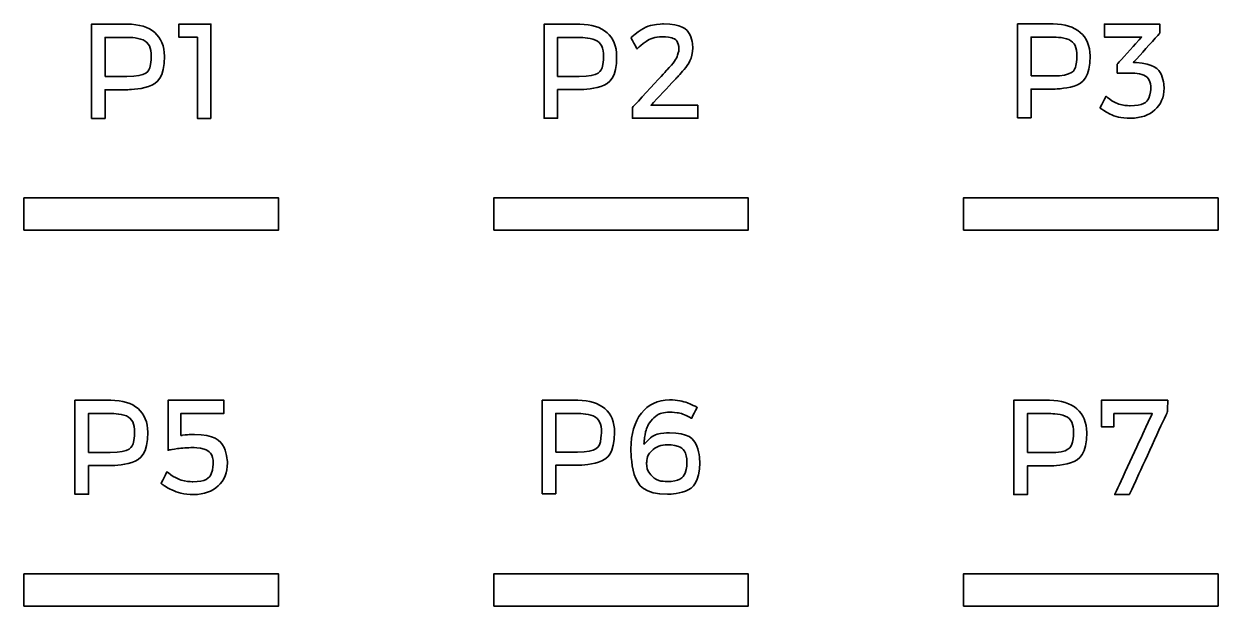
# Model space of a CAD drawing. Extents: x 6336 to 10269, y -393 to 3204.
# Drawn here: x 9076.02 to 9120.57, y 1926.28 to 1948 of the extents above; entities that cross this region are included whole.
import ezdxf

# ---------------------------------------------------------------- set-up
doc = ezdxf.new("R2010")
doc.units = 0
doc.header["$LTSCALE"] = 5
doc.layers.add('1', color=7, linetype='CONTINUOUS', true_color=0xffffff)

msp = doc.modelspace()

# ---------------------------------------------------------------- linework, layer by layer
at = {"layer": '1', "color": 7, "linetype": 'Continuous', "lineweight": 35}
for points, knots in [([(9081.262, 1946.788), (9081.262, 1947.551), (9080.757, 1947.988), (9079.877, 1947.988), (9079.877, 1947.988), (9079.877, 1947.988), (9078.541, 1947.988), (9078.541, 1947.988), (9078.541, 1947.988), (9078.541, 1947.988), (9078.541, 1944.471), (9078.541, 1944.471), (9078.541, 1944.471), (9078.541, 1944.471), (9079.048, 1944.471), (9079.048, 1944.471), (9079.048, 1944.471), (9079.048, 1944.471), (9079.048, 1945.544), (9079.048, 1945.544), (9079.048, 1945.544), (9079.048, 1945.544), (9079.877, 1945.544), (9079.877, 1945.544), (9079.877, 1945.544), (9080.757, 1945.544), (9081.262, 1945.998), (9081.262, 1946.788)], [0, 0, 0, 0, 0.125, 0.125, 0.125, 0.1875, 0.25, 0.25, 0.25, 0.3125, 0.375, 0.375, 0.375, 0.4375, 0.5, 0.5, 0.5, 0.5625, 0.625, 0.625, 0.625, 0.6875, 0.75, 0.75, 0.75, 0.875, 1, 1, 1, 1]), ([(9082.993, 1944.472), (9082.993, 1944.472), (9082.993, 1947.988), (9082.993, 1947.988), (9082.993, 1947.988), (9082.993, 1947.988), (9081.802, 1947.988), (9081.802, 1947.988), (9081.802, 1947.988), (9081.802, 1947.988), (9081.802, 1947.502), (9081.802, 1947.502), (9081.802, 1947.502), (9081.802, 1947.502), (9082.491, 1947.502), (9082.491, 1947.502), (9082.491, 1947.502), (9082.491, 1947.502), (9082.491, 1944.472), (9082.491, 1944.472), (9082.491, 1944.472), (9082.491, 1944.472), (9082.993, 1944.472), (9082.993, 1944.472)], [0, 0, 0, 0, 0.142857, 0.142857, 0.142857, 0.214286, 0.285714, 0.285714, 0.285714, 0.357143, 0.428571, 0.428571, 0.428571, 0.5, 0.571429, 0.571429, 0.571429, 0.642857, 0.714286, 0.714286, 0.714286, 0.857143, 1, 1, 1, 1]), ([(9098.133, 1946.785), (9098.133, 1947.545), (9097.631, 1947.981), (9096.755, 1947.981), (9096.755, 1947.981), (9096.755, 1947.981), (9095.424, 1947.981), (9095.424, 1947.981), (9095.424, 1947.981), (9095.424, 1947.981), (9095.424, 1944.478), (9095.424, 1944.478), (9095.424, 1944.478), (9095.424, 1944.478), (9095.929, 1944.478), (9095.929, 1944.478), (9095.929, 1944.478), (9095.929, 1944.478), (9095.929, 1945.547), (9095.929, 1945.547), (9095.929, 1945.547), (9095.929, 1945.547), (9096.755, 1945.547), (9096.755, 1945.547), (9096.755, 1945.547), (9097.631, 1945.547), (9098.133, 1945.998), (9098.133, 1946.785)], [0, 0, 0, 0, 0.125, 0.125, 0.125, 0.1875, 0.25, 0.25, 0.25, 0.3125, 0.375, 0.375, 0.375, 0.4375, 0.5, 0.5, 0.5, 0.5625, 0.625, 0.625, 0.625, 0.6875, 0.75, 0.75, 0.75, 0.875, 1, 1, 1, 1]), ([(9101.166, 1944.963), (9101.166, 1944.963), (9099.411, 1944.963), (9099.411, 1944.963), (9099.411, 1944.963), (9099.411, 1944.963), (9100.357, 1945.967), (9100.357, 1945.967), (9100.357, 1945.967), (9100.637, 1946.266), (9100.972, 1946.706), (9100.972, 1947.104), (9100.972, 1947.104), (9100.972, 1947.645), (9100.544, 1947.995), (9099.883, 1947.995), (9099.883, 1947.995), (9099.476, 1947.995), (9099.046, 1947.819), (9098.702, 1947.51), (9098.702, 1947.51), (9098.702, 1947.51), (9098.668, 1947.479), (9098.668, 1947.479), (9098.668, 1947.479), (9098.668, 1947.479), (9098.897, 1947.061), (9098.897, 1947.061), (9098.897, 1947.061), (9098.897, 1947.061), (9098.952, 1947.115), (9098.952, 1947.115), (9098.952, 1947.115), (9099.215, 1947.368), (9099.545, 1947.519), (9099.835, 1947.519), (9099.835, 1947.519), (9100.227, 1947.519), (9100.452, 1947.349), (9100.452, 1947.051), (9100.452, 1947.051), (9100.452, 1946.852), (9100.276, 1946.546), (9100.003, 1946.273), (9100.003, 1946.273), (9100.003, 1946.273), (9098.722, 1944.88), (9098.722, 1944.88), (9098.722, 1944.88), (9098.722, 1944.88), (9098.722, 1944.478), (9098.722, 1944.478), (9098.722, 1944.478), (9098.722, 1944.478), (9101.166, 1944.478), (9101.166, 1944.478), (9101.166, 1944.478), (9101.166, 1944.478), (9101.166, 1944.963), (9101.166, 1944.963)], [0, 0, 0, 0, 0.0625, 0.0625, 0.0625, 0.09375, 0.125, 0.125, 0.125, 0.15625, 0.1875, 0.1875, 0.1875, 0.21875, 0.25, 0.25, 0.25, 0.28125, 0.3125, 0.3125, 0.3125, 0.34375, 0.375, 0.375, 0.375, 0.40625, 0.4375, 0.4375, 0.4375, 0.46875, 0.5, 0.5, 0.5, 0.53125, 0.5625, 0.5625, 0.5625, 0.59375, 0.625, 0.625, 0.625, 0.65625, 0.6875, 0.6875, 0.6875, 0.71875, 0.75, 0.75, 0.75, 0.78125, 0.8125, 0.8125, 0.8125, 0.84375, 0.875, 0.875, 0.875, 0.9375, 1, 1, 1, 1]), ([(9115.794, 1946.804), (9115.794, 1947.551), (9115.28, 1947.997), (9114.417, 1947.997), (9114.417, 1947.997), (9114.417, 1947.997), (9113.088, 1947.997), (9113.088, 1947.997), (9113.088, 1947.997), (9113.088, 1947.997), (9113.088, 1944.499), (9113.088, 1944.499), (9113.088, 1944.499), (9113.088, 1944.499), (9113.592, 1944.499), (9113.592, 1944.499), (9113.592, 1944.499), (9113.592, 1944.499), (9113.592, 1945.567), (9113.592, 1945.567), (9113.592, 1945.567), (9113.592, 1945.567), (9114.417, 1945.567), (9114.417, 1945.567), (9114.417, 1945.567), (9115.292, 1945.567), (9115.794, 1946.017), (9115.794, 1946.804)], [0, 0, 0, 0, 0.125, 0.125, 0.125, 0.1875, 0.25, 0.25, 0.25, 0.3125, 0.375, 0.375, 0.375, 0.4375, 0.5, 0.5, 0.5, 0.5625, 0.625, 0.625, 0.625, 0.6875, 0.75, 0.75, 0.75, 0.875, 1, 1, 1, 1]), ([(9117.314, 1944.48), (9118.058, 1944.48), (9118.556, 1944.928), (9118.556, 1945.596), (9118.556, 1945.596), (9118.556, 1946.141), (9118.161, 1946.507), (9117.523, 1946.552), (9117.523, 1946.552), (9117.523, 1946.552), (9117.415, 1946.559), (9117.415, 1946.559), (9117.415, 1946.559), (9117.415, 1946.559), (9118.398, 1947.65), (9118.398, 1947.65), (9118.398, 1947.65), (9118.398, 1947.65), (9118.398, 1947.993), (9118.398, 1947.993), (9118.398, 1947.993), (9118.398, 1947.993), (9116.333, 1947.993), (9116.333, 1947.993), (9116.333, 1947.993), (9116.333, 1947.993), (9116.333, 1947.508), (9116.333, 1947.508), (9116.333, 1947.508), (9116.333, 1947.508), (9117.723, 1947.508), (9117.723, 1947.508), (9117.723, 1947.508), (9117.723, 1947.508), (9116.807, 1946.493), (9116.807, 1946.493), (9116.807, 1946.493), (9116.807, 1946.493), (9116.807, 1946.165), (9116.807, 1946.165), (9116.807, 1946.165), (9116.807, 1946.165), (9117.281, 1946.165), (9117.281, 1946.165), (9117.281, 1946.165), (9117.926, 1946.165), (9118.062, 1945.848), (9118.062, 1945.582), (9118.062, 1945.582), (9118.062, 1945.19), (9117.764, 1944.946), (9117.286, 1944.946), (9117.286, 1944.946), (9116.991, 1944.946), (9116.686, 1945.057), (9116.449, 1945.251), (9116.449, 1945.251), (9116.449, 1945.251), (9116.393, 1945.297), (9116.393, 1945.297), (9116.393, 1945.297), (9116.393, 1945.297), (9116.166, 1944.864), (9116.166, 1944.864), (9116.166, 1944.864), (9116.166, 1944.864), (9116.208, 1944.835), (9116.208, 1944.835), (9116.208, 1944.835), (9116.514, 1944.612), (9116.928, 1944.48), (9117.314, 1944.48)], [0, 0, 0, 0, 0.052632, 0.052632, 0.052632, 0.078947, 0.105263, 0.105263, 0.105263, 0.131579, 0.157895, 0.157895, 0.157895, 0.184211, 0.210526, 0.210526, 0.210526, 0.236842, 0.263158, 0.263158, 0.263158, 0.289474, 0.315789, 0.315789, 0.315789, 0.342105, 0.368421, 0.368421, 0.368421, 0.394737, 0.421053, 0.421053, 0.421053, 0.447368, 0.473684, 0.473684, 0.473684, 0.5, 0.526316, 0.526316, 0.526316, 0.552632, 0.578947, 0.578947, 0.578947, 0.605263, 0.631579, 0.631579, 0.631579, 0.657895, 0.684211, 0.684211, 0.684211, 0.710526, 0.736842, 0.736842, 0.736842, 0.763158, 0.789474, 0.789474, 0.789474, 0.815789, 0.842105, 0.842105, 0.842105, 0.868421, 0.894737, 0.894737, 0.894737, 0.947368, 1, 1, 1, 1]), ([(9079.048, 1946.037), (9079.048, 1946.037), (9079.048, 1947.496), (9079.048, 1947.496), (9079.048, 1947.496), (9079.048, 1947.496), (9079.862, 1947.496), (9079.862, 1947.496), (9079.862, 1947.496), (9080.612, 1947.496), (9080.769, 1947.106), (9080.769, 1946.779), (9080.769, 1946.779), (9080.769, 1946.44), (9080.612, 1946.037), (9079.862, 1946.037), (9079.862, 1946.037), (9079.862, 1946.037), (9079.048, 1946.037), (9079.048, 1946.037)], [0, 0, 0, 0, 0.166667, 0.166667, 0.166667, 0.25, 0.333333, 0.333333, 0.333333, 0.416667, 0.5, 0.5, 0.5, 0.583333, 0.666667, 0.666667, 0.666667, 0.833333, 1, 1, 1, 1]), ([(9095.929, 1946.037), (9095.929, 1946.037), (9095.929, 1947.49), (9095.929, 1947.49), (9095.929, 1947.49), (9095.929, 1947.49), (9096.74, 1947.49), (9096.74, 1947.49), (9096.74, 1947.49), (9097.486, 1947.49), (9097.643, 1947.101), (9097.643, 1946.776), (9097.643, 1946.776), (9097.643, 1946.439), (9097.486, 1946.037), (9096.74, 1946.037), (9096.74, 1946.037), (9096.74, 1946.037), (9095.929, 1946.037), (9095.929, 1946.037)], [0, 0, 0, 0, 0.166667, 0.166667, 0.166667, 0.25, 0.333333, 0.333333, 0.333333, 0.416667, 0.5, 0.5, 0.5, 0.583333, 0.666667, 0.666667, 0.666667, 0.833333, 1, 1, 1, 1]), ([(9113.592, 1946.056), (9113.592, 1946.056), (9113.592, 1947.508), (9113.592, 1947.508), (9113.592, 1947.508), (9113.592, 1947.508), (9114.403, 1947.508), (9114.403, 1947.508), (9114.403, 1947.508), (9115.148, 1947.508), (9115.305, 1947.12), (9115.305, 1946.794), (9115.305, 1946.794), (9115.305, 1946.457), (9115.148, 1946.056), (9114.403, 1946.056), (9114.403, 1946.056), (9114.403, 1946.056), (9113.592, 1946.056), (9113.592, 1946.056)], [0, 0, 0, 0, 0.166667, 0.166667, 0.166667, 0.25, 0.333333, 0.333333, 0.333333, 0.416667, 0.5, 0.5, 0.5, 0.583333, 0.666667, 0.666667, 0.666667, 0.833333, 1, 1, 1, 1]), ([(9076.017, 1940.308), (9076.017, 1940.308), (9085.517, 1940.308), (9085.517, 1940.308), (9085.517, 1940.308), (9085.517, 1940.308), (9085.517, 1941.509), (9085.517, 1941.509), (9085.517, 1941.509), (9085.517, 1941.509), (9076.017, 1941.509), (9076.017, 1941.509), (9076.017, 1941.509), (9076.017, 1941.509), (9076.017, 1940.308), (9076.017, 1940.308)], [0, 0, 0, 0, 0.2, 0.2, 0.2, 0.3, 0.4, 0.4, 0.4, 0.5, 0.6, 0.6, 0.6, 0.8, 1, 1, 1, 1]), ([(9076.017, 1940.308), (9076.017, 1940.308), (9085.517, 1940.308), (9085.517, 1940.308), (9085.517, 1940.308), (9085.517, 1940.308), (9085.517, 1941.509), (9085.517, 1941.509), (9085.517, 1941.509), (9085.517, 1941.509), (9076.017, 1941.509), (9076.017, 1941.509), (9076.017, 1941.509), (9076.017, 1941.509), (9076.017, 1940.308), (9076.017, 1940.308)], [0, 0, 0, 0, 0.2, 0.2, 0.2, 0.3, 0.4, 0.4, 0.4, 0.5, 0.6, 0.6, 0.6, 0.8, 1, 1, 1, 1]), ([(9093.545, 1940.308), (9093.545, 1940.308), (9103.045, 1940.308), (9103.045, 1940.308), (9103.045, 1940.308), (9103.045, 1940.308), (9103.045, 1941.509), (9103.045, 1941.509), (9103.045, 1941.509), (9103.045, 1941.509), (9093.545, 1941.509), (9093.545, 1941.509), (9093.545, 1941.509), (9093.545, 1941.509), (9093.545, 1940.308), (9093.545, 1940.308)], [0, 0, 0, 0, 0.2, 0.2, 0.2, 0.3, 0.4, 0.4, 0.4, 0.5, 0.6, 0.6, 0.6, 0.8, 1, 1, 1, 1]), ([(9093.545, 1940.308), (9093.545, 1940.308), (9103.045, 1940.308), (9103.045, 1940.308), (9103.045, 1940.308), (9103.045, 1940.308), (9103.045, 1941.509), (9103.045, 1941.509), (9103.045, 1941.509), (9103.045, 1941.509), (9093.545, 1941.509), (9093.545, 1941.509), (9093.545, 1941.509), (9093.545, 1941.509), (9093.545, 1940.308), (9093.545, 1940.308)], [0, 0, 0, 0, 0.2, 0.2, 0.2, 0.3, 0.4, 0.4, 0.4, 0.5, 0.6, 0.6, 0.6, 0.8, 1, 1, 1, 1]), ([(9111.072, 1940.308), (9111.072, 1940.308), (9120.573, 1940.308), (9120.573, 1940.308), (9120.573, 1940.308), (9120.573, 1940.308), (9120.573, 1941.509), (9120.573, 1941.509), (9120.573, 1941.509), (9120.573, 1941.509), (9111.072, 1941.509), (9111.072, 1941.509), (9111.072, 1941.509), (9111.072, 1941.509), (9111.072, 1940.308), (9111.072, 1940.308)], [0, 0, 0, 0, 0.2, 0.2, 0.2, 0.3, 0.4, 0.4, 0.4, 0.5, 0.6, 0.6, 0.6, 0.8, 1, 1, 1, 1]), ([(9111.072, 1940.308), (9111.072, 1940.308), (9120.573, 1940.308), (9120.573, 1940.308), (9120.573, 1940.308), (9120.573, 1940.308), (9120.573, 1941.509), (9120.573, 1941.509), (9120.573, 1941.509), (9120.573, 1941.509), (9111.072, 1941.509), (9111.072, 1941.509), (9111.072, 1941.509), (9111.072, 1941.509), (9111.072, 1940.308), (9111.072, 1940.308)], [0, 0, 0, 0, 0.2, 0.2, 0.2, 0.3, 0.4, 0.4, 0.4, 0.5, 0.6, 0.6, 0.6, 0.8, 1, 1, 1, 1]), ([(9080.638, 1932.766), (9080.638, 1933.527), (9080.134, 1933.963), (9079.256, 1933.963), (9079.256, 1933.963), (9079.256, 1933.963), (9077.924, 1933.963), (9077.924, 1933.963), (9077.924, 1933.963), (9077.924, 1933.963), (9077.924, 1930.456), (9077.924, 1930.456), (9077.924, 1930.456), (9077.924, 1930.456), (9078.43, 1930.456), (9078.43, 1930.456), (9078.43, 1930.456), (9078.43, 1930.456), (9078.43, 1931.526), (9078.43, 1931.526), (9078.43, 1931.526), (9078.43, 1931.526), (9079.256, 1931.526), (9079.256, 1931.526), (9079.256, 1931.526), (9080.134, 1931.526), (9080.638, 1931.978), (9080.638, 1932.766)], [0, 0, 0, 0, 0.125, 0.125, 0.125, 0.1875, 0.25, 0.25, 0.25, 0.3125, 0.375, 0.375, 0.375, 0.4375, 0.5, 0.5, 0.5, 0.5625, 0.625, 0.625, 0.625, 0.6875, 0.75, 0.75, 0.75, 0.875, 1, 1, 1, 1]), ([(9082.355, 1930.446), (9083.117, 1930.446), (9083.61, 1930.908), (9083.61, 1931.623), (9083.61, 1931.623), (9083.61, 1932.249), (9083.106, 1932.685), (9082.385, 1932.685), (9082.385, 1932.685), (9082.259, 1932.685), (9082.086, 1932.674), (9081.932, 1932.654), (9081.932, 1932.654), (9081.932, 1932.654), (9081.873, 1932.647), (9081.873, 1932.647), (9081.873, 1932.647), (9081.873, 1932.647), (9081.873, 1933.472), (9081.873, 1933.472), (9081.873, 1933.472), (9081.873, 1933.472), (9083.48, 1933.472), (9083.48, 1933.472), (9083.48, 1933.472), (9083.48, 1933.472), (9083.48, 1933.963), (9083.48, 1933.963), (9083.48, 1933.963), (9083.48, 1933.963), (9081.396, 1933.963), (9081.396, 1933.963), (9081.396, 1933.963), (9081.396, 1933.963), (9081.396, 1932.099), (9081.396, 1932.099), (9081.396, 1932.099), (9081.396, 1932.099), (9081.466, 1932.113), (9081.466, 1932.113), (9081.466, 1932.113), (9081.708, 1932.161), (9082.113, 1932.194), (9082.326, 1932.194), (9082.326, 1932.194), (9082.791, 1932.194), (9083.08, 1931.966), (9083.08, 1931.6), (9083.08, 1931.6), (9083.08, 1931.176), (9082.795, 1930.923), (9082.317, 1930.923), (9082.317, 1930.923), (9082.022, 1930.923), (9081.674, 1931.048), (9081.408, 1931.25), (9081.408, 1931.25), (9081.408, 1931.25), (9081.351, 1931.294), (9081.351, 1931.294), (9081.351, 1931.294), (9081.351, 1931.294), (9081.137, 1930.854), (9081.137, 1930.854), (9081.137, 1930.854), (9081.137, 1930.854), (9081.179, 1930.825), (9081.179, 1930.825), (9081.179, 1930.825), (9081.509, 1930.595), (9081.97, 1930.446), (9082.355, 1930.446)], [0, 0, 0, 0, 0.052632, 0.052632, 0.052632, 0.078947, 0.105263, 0.105263, 0.105263, 0.131579, 0.157895, 0.157895, 0.157895, 0.184211, 0.210526, 0.210526, 0.210526, 0.236842, 0.263158, 0.263158, 0.263158, 0.289474, 0.315789, 0.315789, 0.315789, 0.342105, 0.368421, 0.368421, 0.368421, 0.394737, 0.421053, 0.421053, 0.421053, 0.447368, 0.473684, 0.473684, 0.473684, 0.5, 0.526316, 0.526316, 0.526316, 0.552632, 0.578947, 0.578947, 0.578947, 0.605263, 0.631579, 0.631579, 0.631579, 0.657895, 0.684211, 0.684211, 0.684211, 0.710526, 0.736842, 0.736842, 0.736842, 0.763158, 0.789474, 0.789474, 0.789474, 0.815789, 0.842105, 0.842105, 0.842105, 0.868421, 0.894737, 0.894737, 0.894737, 0.947368, 1, 1, 1, 1]), ([(9098.053, 1932.77), (9098.053, 1933.526), (9097.554, 1933.96), (9096.681, 1933.96), (9096.681, 1933.96), (9096.681, 1933.96), (9095.358, 1933.96), (9095.358, 1933.96), (9095.358, 1933.96), (9095.358, 1933.96), (9095.358, 1930.476), (9095.358, 1930.476), (9095.358, 1930.476), (9095.358, 1930.476), (9095.861, 1930.476), (9095.861, 1930.476), (9095.861, 1930.476), (9095.861, 1930.476), (9095.861, 1931.539), (9095.861, 1931.539), (9095.861, 1931.539), (9095.861, 1931.539), (9096.681, 1931.539), (9096.681, 1931.539), (9096.681, 1931.539), (9097.554, 1931.539), (9098.053, 1931.988), (9098.053, 1932.77)], [0, 0, 0, 0, 0.125, 0.125, 0.125, 0.1875, 0.25, 0.25, 0.25, 0.3125, 0.375, 0.375, 0.375, 0.4375, 0.5, 0.5, 0.5, 0.5625, 0.625, 0.625, 0.625, 0.6875, 0.75, 0.75, 0.75, 0.875, 1, 1, 1, 1]), ([(9100.106, 1933.974), (9099.229, 1933.974), (9098.662, 1933.256), (9098.662, 1932.145), (9098.662, 1932.145), (9098.662, 1931.088), (9099.175, 1930.456), (9100.034, 1930.456), (9100.034, 1930.456), (9100.762, 1930.456), (9101.232, 1930.917), (9101.232, 1931.631), (9101.232, 1931.631), (9101.232, 1932.319), (9100.8, 1932.747), (9100.106, 1932.747), (9100.106, 1932.747), (9099.752, 1932.747), (9099.458, 1932.637), (9099.256, 1932.428), (9099.256, 1932.428), (9099.256, 1932.428), (9099.151, 1932.32), (9099.151, 1932.32), (9099.151, 1932.32), (9099.151, 1932.32), (9099.165, 1932.47), (9099.165, 1932.47), (9099.165, 1932.47), (9099.196, 1932.803), (9099.301, 1933.073), (9099.468, 1933.252), (9099.468, 1933.252), (9099.633, 1933.426), (9099.856, 1933.514), (9100.13, 1933.514), (9100.13, 1933.514), (9100.38, 1933.514), (9100.665, 1933.438), (9100.875, 1933.315), (9100.875, 1933.315), (9100.875, 1933.315), (9100.929, 1933.284), (9100.929, 1933.284), (9100.929, 1933.284), (9100.929, 1933.284), (9101.136, 1933.7), (9101.136, 1933.7), (9101.136, 1933.7), (9101.136, 1933.7), (9101.085, 1933.726), (9101.085, 1933.726), (9101.085, 1933.726), (9100.799, 1933.877), (9100.414, 1933.974), (9100.106, 1933.974)], [0, 0, 0, 0, 0.066667, 0.066667, 0.066667, 0.1, 0.133333, 0.133333, 0.133333, 0.166667, 0.2, 0.2, 0.2, 0.233333, 0.266667, 0.266667, 0.266667, 0.3, 0.333333, 0.333333, 0.333333, 0.366667, 0.4, 0.4, 0.4, 0.433333, 0.466667, 0.466667, 0.466667, 0.5, 0.533333, 0.533333, 0.533333, 0.566667, 0.6, 0.6, 0.6, 0.633333, 0.666667, 0.666667, 0.666667, 0.7, 0.733333, 0.733333, 0.733333, 0.766667, 0.8, 0.8, 0.8, 0.833333, 0.866667, 0.866667, 0.866667, 0.933333, 1, 1, 1, 1]), ([(9115.67, 1932.758), (9115.67, 1933.51), (9115.153, 1933.959), (9114.285, 1933.959), (9114.285, 1933.959), (9114.285, 1933.959), (9112.949, 1933.959), (9112.949, 1933.959), (9112.949, 1933.959), (9112.949, 1933.959), (9112.949, 1930.442), (9112.949, 1930.442), (9112.949, 1930.442), (9112.949, 1930.442), (9113.456, 1930.442), (9113.456, 1930.442), (9113.456, 1930.442), (9113.456, 1930.442), (9113.456, 1931.515), (9113.456, 1931.515), (9113.456, 1931.515), (9113.456, 1931.515), (9114.285, 1931.515), (9114.285, 1931.515), (9114.285, 1931.515), (9115.165, 1931.515), (9115.67, 1931.968), (9115.67, 1932.758)], [0, 0, 0, 0, 0.125, 0.125, 0.125, 0.1875, 0.25, 0.25, 0.25, 0.3125, 0.375, 0.375, 0.375, 0.4375, 0.5, 0.5, 0.5, 0.5625, 0.625, 0.625, 0.625, 0.6875, 0.75, 0.75, 0.75, 0.875, 1, 1, 1, 1]), ([(9118.694, 1933.959), (9118.694, 1933.959), (9116.217, 1933.959), (9116.217, 1933.959), (9116.217, 1933.959), (9116.217, 1933.959), (9116.217, 1932.971), (9116.217, 1932.971), (9116.217, 1932.971), (9116.217, 1932.971), (9116.685, 1932.971), (9116.685, 1932.971), (9116.685, 1932.971), (9116.685, 1932.971), (9116.685, 1933.466), (9116.685, 1933.466), (9116.685, 1933.466), (9116.685, 1933.466), (9118.115, 1933.466), (9118.115, 1933.466), (9118.115, 1933.466), (9118.115, 1933.466), (9116.717, 1930.442), (9116.717, 1930.442), (9116.717, 1930.442), (9116.717, 1930.442), (9117.261, 1930.442), (9117.261, 1930.442), (9117.261, 1930.442), (9117.261, 1930.442), (9118.685, 1933.539), (9118.685, 1933.539), (9118.685, 1933.539), (9118.685, 1933.539), (9118.694, 1933.959), (9118.694, 1933.959)], [0, 0, 0, 0, 0.1, 0.1, 0.1, 0.15, 0.2, 0.2, 0.2, 0.25, 0.3, 0.3, 0.3, 0.35, 0.4, 0.4, 0.4, 0.45, 0.5, 0.5, 0.5, 0.55, 0.6, 0.6, 0.6, 0.65, 0.7, 0.7, 0.7, 0.75, 0.8, 0.8, 0.8, 0.9, 1, 1, 1, 1]), ([(9078.43, 1932.017), (9078.43, 1932.017), (9078.43, 1933.472), (9078.43, 1933.472), (9078.43, 1933.472), (9078.43, 1933.472), (9079.242, 1933.472), (9079.242, 1933.472), (9079.242, 1933.472), (9079.989, 1933.472), (9080.146, 1933.083), (9080.146, 1932.757), (9080.146, 1932.757), (9080.146, 1932.419), (9079.989, 1932.017), (9079.242, 1932.017), (9079.242, 1932.017), (9079.242, 1932.017), (9078.43, 1932.017), (9078.43, 1932.017)], [0, 0, 0, 0, 0.166667, 0.166667, 0.166667, 0.25, 0.333333, 0.333333, 0.333333, 0.416667, 0.5, 0.5, 0.5, 0.583333, 0.666667, 0.666667, 0.666667, 0.833333, 1, 1, 1, 1]), ([(9095.861, 1932.026), (9095.861, 1932.026), (9095.861, 1933.471), (9095.861, 1933.471), (9095.861, 1933.471), (9095.861, 1933.471), (9096.667, 1933.471), (9096.667, 1933.471), (9096.667, 1933.471), (9097.409, 1933.471), (9097.565, 1933.084), (9097.565, 1932.76), (9097.565, 1932.76), (9097.565, 1932.425), (9097.409, 1932.026), (9096.667, 1932.026), (9096.667, 1932.026), (9096.667, 1932.026), (9095.861, 1932.026), (9095.861, 1932.026)], [0, 0, 0, 0, 0.166667, 0.166667, 0.166667, 0.25, 0.333333, 0.333333, 0.333333, 0.416667, 0.5, 0.5, 0.5, 0.583333, 0.666667, 0.666667, 0.666667, 0.833333, 1, 1, 1, 1]), ([(9113.456, 1932.007), (9113.456, 1932.007), (9113.456, 1933.466), (9113.456, 1933.466), (9113.456, 1933.466), (9113.456, 1933.466), (9114.27, 1933.466), (9114.27, 1933.466), (9114.27, 1933.466), (9115.02, 1933.466), (9115.178, 1933.076), (9115.178, 1932.748), (9115.178, 1932.748), (9115.178, 1932.41), (9115.02, 1932.007), (9114.27, 1932.007), (9114.27, 1932.007), (9114.27, 1932.007), (9113.456, 1932.007), (9113.456, 1932.007)], [0, 0, 0, 0, 0.166667, 0.166667, 0.166667, 0.25, 0.333333, 0.333333, 0.333333, 0.416667, 0.5, 0.5, 0.5, 0.583333, 0.666667, 0.666667, 0.666667, 0.833333, 1, 1, 1, 1]), ([(9099.44, 1932.077), (9099.584, 1932.222), (9099.796, 1932.303), (9100.038, 1932.303), (9100.038, 1932.303), (9100.48, 1932.303), (9100.754, 1932.047), (9100.754, 1931.635), (9100.754, 1931.635), (9100.754, 1931.2), (9100.469, 1930.931), (9100.01, 1930.931), (9100.01, 1930.931), (9099.775, 1930.931), (9099.578, 1931.005), (9099.441, 1931.144), (9099.441, 1931.144), (9099.32, 1931.268), (9099.249, 1931.441), (9099.251, 1931.609), (9099.251, 1931.609), (9099.249, 1931.785), (9099.316, 1931.952), (9099.44, 1932.077)], [0, 0, 0, 0, 0.142857, 0.142857, 0.142857, 0.214286, 0.285714, 0.285714, 0.285714, 0.357143, 0.428571, 0.428571, 0.428571, 0.5, 0.571429, 0.571429, 0.571429, 0.642857, 0.714286, 0.714286, 0.714286, 0.857143, 1, 1, 1, 1]), ([(9076.017, 1926.284), (9076.017, 1926.284), (9085.517, 1926.284), (9085.517, 1926.284), (9085.517, 1926.284), (9085.517, 1926.284), (9085.517, 1927.484), (9085.517, 1927.484), (9085.517, 1927.484), (9085.517, 1927.484), (9076.017, 1927.484), (9076.017, 1927.484), (9076.017, 1927.484), (9076.017, 1927.484), (9076.017, 1926.284), (9076.017, 1926.284)], [0, 0, 0, 0, 0.2, 0.2, 0.2, 0.3, 0.4, 0.4, 0.4, 0.5, 0.6, 0.6, 0.6, 0.8, 1, 1, 1, 1]), ([(9076.017, 1926.284), (9076.017, 1926.284), (9085.517, 1926.284), (9085.517, 1926.284), (9085.517, 1926.284), (9085.517, 1926.284), (9085.517, 1927.484), (9085.517, 1927.484), (9085.517, 1927.484), (9085.517, 1927.484), (9076.017, 1927.484), (9076.017, 1927.484), (9076.017, 1927.484), (9076.017, 1927.484), (9076.017, 1926.284), (9076.017, 1926.284)], [0, 0, 0, 0, 0.2, 0.2, 0.2, 0.3, 0.4, 0.4, 0.4, 0.5, 0.6, 0.6, 0.6, 0.8, 1, 1, 1, 1]), ([(9093.545, 1926.284), (9093.545, 1926.284), (9103.045, 1926.284), (9103.045, 1926.284), (9103.045, 1926.284), (9103.045, 1926.284), (9103.045, 1927.484), (9103.045, 1927.484), (9103.045, 1927.484), (9103.045, 1927.484), (9093.545, 1927.484), (9093.545, 1927.484), (9093.545, 1927.484), (9093.545, 1927.484), (9093.545, 1926.284), (9093.545, 1926.284)], [0, 0, 0, 0, 0.2, 0.2, 0.2, 0.3, 0.4, 0.4, 0.4, 0.5, 0.6, 0.6, 0.6, 0.8, 1, 1, 1, 1]), ([(9093.545, 1926.284), (9093.545, 1926.284), (9103.045, 1926.284), (9103.045, 1926.284), (9103.045, 1926.284), (9103.045, 1926.284), (9103.045, 1927.484), (9103.045, 1927.484), (9103.045, 1927.484), (9103.045, 1927.484), (9093.545, 1927.484), (9093.545, 1927.484), (9093.545, 1927.484), (9093.545, 1927.484), (9093.545, 1926.284), (9093.545, 1926.284)], [0, 0, 0, 0, 0.2, 0.2, 0.2, 0.3, 0.4, 0.4, 0.4, 0.5, 0.6, 0.6, 0.6, 0.8, 1, 1, 1, 1]), ([(9111.072, 1926.284), (9111.072, 1926.284), (9120.573, 1926.284), (9120.573, 1926.284), (9120.573, 1926.284), (9120.573, 1926.284), (9120.573, 1927.484), (9120.573, 1927.484), (9120.573, 1927.484), (9120.573, 1927.484), (9111.072, 1927.484), (9111.072, 1927.484), (9111.072, 1927.484), (9111.072, 1927.484), (9111.072, 1926.284), (9111.072, 1926.284)], [0, 0, 0, 0, 0.2, 0.2, 0.2, 0.3, 0.4, 0.4, 0.4, 0.5, 0.6, 0.6, 0.6, 0.8, 1, 1, 1, 1]), ([(9111.072, 1926.284), (9111.072, 1926.284), (9120.573, 1926.284), (9120.573, 1926.284), (9120.573, 1926.284), (9120.573, 1926.284), (9120.573, 1927.484), (9120.573, 1927.484), (9120.573, 1927.484), (9120.573, 1927.484), (9111.072, 1927.484), (9111.072, 1927.484), (9111.072, 1927.484), (9111.072, 1927.484), (9111.072, 1926.284), (9111.072, 1926.284)], [0, 0, 0, 0, 0.2, 0.2, 0.2, 0.3, 0.4, 0.4, 0.4, 0.5, 0.6, 0.6, 0.6, 0.8, 1, 1, 1, 1])]:
    msp.add_open_spline(points, degree=3, knots=knots, dxfattribs=at)

doc.saveas('drawing.dxf')
